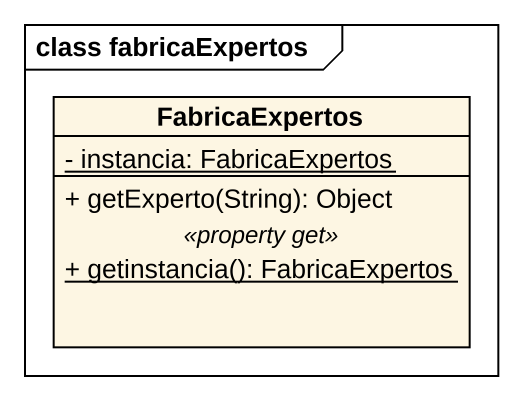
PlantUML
@startuml
mainframe class fabricaExpertos
hide circle
hide empty members
skinparam classAttributeIconSize 0
class FabricaExpertos {
  {static} - instancia: FabricaExpertos
  --
  + getExperto(String): Object
  .. <<property get>> ..
  {static} + getinstancia(): FabricaExpertos
}
@enduml
